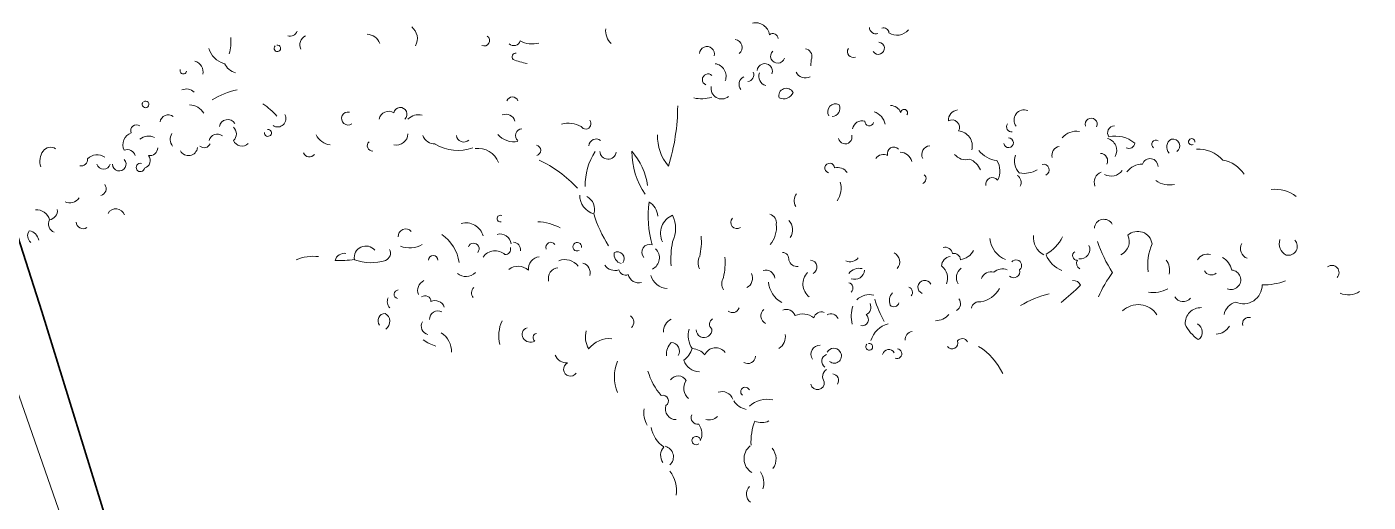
# Model space of a CAD drawing. Header units: millimetres. Extents: x 563604 to 809435, y 2337 to 1331933.
# Drawn here: x 727028 to 728950, y 1280271 to 1280952 of the extents above; entities that cross this region are included whole.
import ezdxf

# ---------------------------------------------------------------- set-up
doc = ezdxf.new("R2010")
doc.units = ezdxf.units.MM
for name, color, linetype, lineweight in [('DM CAI-1', 9, 'Continuous', 35), ('ks_caytram-1', 253, 'Continuous', 9), ('MUONG DAT-1', 253, 'Continuous', 9), ('NCV_TKCS_HIEN TRANG_251226_dwg-1', 253, 'Continuous', 9)]:
    doc.layers.add(name, color=color, linetype=linetype, lineweight=lineweight)

# ---------------------------------------------------------------- blocks, each defined once
blk = doc.blocks.new('NCV_TKCS_HIEN TRANG_251226_dwg_CX-2645538-TỔNG THỂ_HIỆN TRẠNG KHU ĐẤT')
at = {"layer": 'ks_caytram-1'}
for centre, radius, start, end in [((723834.1, 1293732.8), 21.5, 332.3011, 51.5061), ((724149.5, 1293743.8), 24.2, 172.5081, 228.2111), ((724339.8, 1293735.2), 20.5, 9.4681, 102.2296), ((724512.6, 1293749.3), 9.62, 181.9831, 286.2331), ((724523.6, 1293741.1), 7.3, 0.6421, 112.2481), ((724542.5, 1293758.4), 20.7, 236.0781, 322.3731), ((723522.5, 1293728.8), 66.1, 344.4331, 4.9561), ((723673.2, 1293747), 10.6, 251.7001, 341.7001), ((723700.9, 1293724.4), 13.6, 113.1691, 208.2211), ((723781.8, 1293718.1), 21.5, 21.936, 84.5938), ((723951.2, 1293730.2), 7.8, 245.7841, 53.9721), ((723993.5, 1293732.4), 9.52, 227.4011, 344.7601), ((724020, 1293759.7), 34.4, 239.8871, 286.1331), ((724309.5, 1293720.5), 11.3, 308.493, 82.8254), ((724364.8, 1293732.7), 7.54, 2.2451, 129.1355), ((724515.9, 1293719.1), 8.67, 213.313, 86.4434), ((723586.5, 1293727), 30.5, 195.6471, 254.6221), ((723655.2, 1293719), 4.61, 132.4121, 100.9948), ((723996.6, 1293706.8), 5.3, 83.2241, 223.9161), ((724270.4, 1293710.8), 10.8, 346.1691, 176.155), ((724371.6, 1293707.9), 10.1, 134.2401, 344.1031), ((724409.6, 1293707.6), 11.1, 347.493, 80.1573), ((724480, 1293714.3), 8.38, 148.1721, 290.6781), ((723520.3, 1293687.1), 4.62, 161.3341, 350.8611), ((723532.4, 1293685.3), 16.3, 347.96, 73.241), ((723600.9, 1293706.8), 23.3, 203.2691, 255.7981), ((724029.5, 1293797.5), 101.4, 248.7051, 260.5171), ((724279.7, 1293679.1), 18.1, 338.604, 82.825), ((724353.2, 1293686.4), 10.9, 340.5641, 175.9282), ((724459, 1293695.8), 39.7, 166.2951, 182.5551), ((724272, 1293674.3), 8.16, 46.9831, 245.9071), ((724327.8, 1293667.6), 11.5, 112.9691, 219.2291), ((724328, 1293681), 9.53, 275.4181, 24.3421), ((724358, 1293678.8), 13.3, 158.0881, 255.3121), ((724411.3, 1293691.2), 14.6, 204.9921, 298.4081), ((723524.6, 1293644.5), 16.4, 45.8251, 113.2053), ((723624.7, 1293542.2), 120.7, 103.0482, 121.4407), ((723991.8, 1293641.2), 8.26, 18.9571, 161.3135), ((724262.2, 1293696.3), 49.4, 257.5571, 287.6941), ((724291.4, 1293661.8), 15.2, 169.2841, 309.8271), ((724384.1, 1293651.1), 10.8, 27.1981, 195.5731), ((724380.1, 1293661.2), 14.6, 243.6401, 339.1321), ((723466.3, 1293638.8), 4.77, 144.6631, 125.6069), ((723528.1, 1293613.4), 24.9, 30.525, 86.8874), ((723564, 1293539.8), 122.2, 42.1851, 54.8191), ((723814.4, 1293615.3), 13.7, 56.0801, 169.8573), ((723831.3, 1293624.9), 9.48, 312.0871, 168.6928), ((723933.4, 1293637.9), 295.1, 342.7961, 359.7581), ((724454.4, 1293628.6), 11, 61.6701, 212.8431), ((724449.1, 1293633.2), 11.7, 272.8621, 25.4811), ((724533, 1293621.2), 16.1, 22.249, 88.6287), ((724552.8, 1293626.8), 4.91, 325.8441, 173.3167), ((724631.3, 1293615.8), 15.2, 97.0231, 182.0441), ((724724.6, 1293616.6), 14.4, 68.1961, 218.3341), ((723453.1, 1293601.5), 8.15, 52.6141, 206.2361), ((723498.9, 1293611.8), 12, 54.0741, 170.9566), ((723584, 1293605), 12.2, 33.0461, 169.844), ((723655.5, 1293618.3), 11.8, 236.3381, 29.9811), ((723756.4, 1293618.6), 9.34, 77.6191, 305.2721), ((723857.3, 1293602.5), 21.6, 76.7431, 134.5747), ((723982.3, 1293611.5), 13.3, 14.7561, 112.3841), ((724072.2, 1293575.6), 36.3, 60.5251, 106.0596), ((724096.7, 1293611.2), 7.63, 210.8371, 41.4881), ((724492.8, 1293601.2), 14.2, 74.4511, 169.8306), ((724502.8, 1293614.5), 6.28, 175.9451, 343.7141), ((724502.2, 1293605.7), 23.9, 11.576, 71.066), ((724621.5, 1293606.1), 10.6, 329.7911, 120.4777), ((724706.5, 1293606.6), 6.96, 141.8161, 280.3821), ((724820.7, 1293610.6), 8.49, 333.4901, 198.6091), ((723451.2, 1293581.4), 17.4, 108.2631, 207.5091), ((723470.3, 1293574.6), 18.9, 61.8141, 130.4747), ((723517.6, 1293588.9), 15.9, 149.5681, 217.8561), ((723569.1, 1293584.3), 12, 52.2471, 166.9028), ((723584.2, 1293596.6), 12.3, 309.8431, 50.4271), ((723641.6, 1293598), 4.93, 175.0231, 95.2473), ((723735, 1293608.1), 27.7, 207.7331, 260.8631), ((723825.4, 1293597.4), 16.8, 258.7301, 357.2911), ((723880.7, 1293600.5), 18.3, 199.3541, 271.8991), ((723922, 1293595.5), 10.6, 185.1391, 314.0191), ((723994, 1293616.5), 31.2, 221.5791, 280.5051), ((724005.7, 1293594.3), 9.46, 92.6721, 230.7291), ((724262.9, 1293592.5), 63.3, 177.4871, 221.3641), ((724468.3, 1293592), 9.76, 190.4021, 16.3491), ((724628.8, 1293579.3), 21.6, 345.811, 85.0816), ((724702.3, 1293583.9), 6.91, 187.7141, 91.3549), ((724799.2, 1293574.4), 26, 79.9871, 140.2496), ((724853.9, 1293598.2), 9.72, 89.5281, 217.6121), ((724855.8, 1293551), 42.4, 49.9431, 103.0731), ((723339.5, 1293557.6), 24.6, 144.2181, 198.9901), ((723330.2, 1293565), 12.6, 54.7131, 146.7966), ((723440.3, 1293562.7), 11.5, 14.1711, 112.9683), ((723472.2, 1293577.1), 11.6, 261.1561, 358.7251), ((723527.7, 1293578.8), 13.2, 209.0241, 351.8561), ((723550.2, 1293585.9), 9.06, 227.8121, 338.4471), ((723604.3, 1293592.6), 13.4, 204.0851, 312.4081), ((723791.6, 1293579.7), 7.72, 132.7251, 272.7861), ((723913.8, 1293635.6), 62.6, 238.6701, 289.7071), ((723942.7, 1293544.9), 31, 20.1421, 98.2004), ((724024.8, 1293573.1), 7.45, 283.1301, 77.14), ((724185.4, 1293522.9), 89.5, 147.0241, 181.0191), ((724111.7, 1293579.1), 10.3, 51.7281, 178.5741), ((724128.8, 1293572.2), 11.8, 182.7731, 352.0441), ((724269.2, 1293571.2), 106.4, 179.7311, 214.8911), ((724092.5, 1293509.9), 93.6, 7.8291, 41.3291), ((724538, 1293568.4), 9.29, 44.1441, 195.6151), ((724590.4, 1293567.1), 12.4, 94.6981, 206.8561), ((724691.6, 1293599.5), 41.6, 219.8651, 261.4531), ((724777.4, 1293566), 13, 101.6811, 193.1171), ((724839.6, 1293572.9), 17.7, 331.509, 75.759), ((724874.7, 1293584.2), 8.41, 242.4351, 355.0551), ((724913.4, 1293581.8), 6.04, 57.8871, 235.0011), ((724941.8, 1293577.8), 13, 118.7851, 222.5601), ((724937.7, 1293579.4), 9.95, 305.2981, 102.2308), ((724964.6, 1293585.3), 4.5, 353.0061, 299.8761), ((724973.7, 1293526.3), 48.5, 42.7091, 92.8015), ((723373.6, 1293560.4), 9.69, 261.2661, 2.9781), ((723397, 1293547.3), 19.3, 55.6301, 135.0282), ((723406.2, 1293556.3), 10, 198.5701, 341.7001), ((723428.7, 1293553.3), 9.69, 180.4691, 43.4051), ((723458.9, 1293548.6), 6.02, 75.8151, 351.8371), ((723461.9, 1293558.4), 11.1, 285.5041, 40.0571), ((723701, 1293572.4), 8.88, 199.1791, 324.8301), ((723955.1, 1293399.3), 176.5, 42.7391, 64.9221), ((724446.2, 1293547.8), 6.96, 0.3161, 253.6921), ((724523.2, 1293554.4), 12.9, 62.6721, 147.4608), ((724546.7, 1293552.9), 17.5, 13.6, 89.3503), ((724640.7, 1293579.8), 20.1, 218.9191, 286.2991), ((724636.8, 1293535.3), 27, 20.954, 69.316), ((724663.1, 1293543.5), 26.9, 331.0821, 33.7701), ((724735.8, 1293558), 25, 160.6401, 224.1591), ((724752, 1293544.8), 8.39, 297.9191, 101.6587), ((724833.6, 1293558.2), 10.6, 331.885, 87.8742), ((724894, 1293526.1), 27.3, 89.4384, 143.9613), ((724905.2, 1293549.7), 11.5, 1.6131, 161.597), ((725001.1, 1293513.9), 46, 33.2461, 79.643), ((724457.7, 1293532.6), 15.9, 32.7101, 106.4494), ((724577, 1293532.6), 7.19, 289.5911, 50.0681), ((724679.2, 1293524.7), 9.48, 37.8901, 192.4121), ((724708.6, 1293527.1), 11.8, 332.4121, 59.7481), ((724724.5, 1293578.2), 38.1, 260.0181, 299.9841), ((724840.7, 1293527.5), 15.6, 111.1731, 201.1731), ((724849.3, 1293555.9), 19.7, 240.5911, 324.2081), ((723399.9, 1293518.2), 9.99, 284.3151, 36.6461), ((724433, 1293518.6), 29.5, 323.2891, 18.0561), ((724932.8, 1293556.7), 33.2, 233.9951, 282.7381), ((725084.8, 1293469.8), 47.5, 51.4381, 97.4153), ((723357.7, 1293514.3), 16.3, 245.9651, 325.3531), ((724116.1, 1293509.1), 28, 180.2031, 253.8061), ((724089.5, 1293488.9), 19.9, 340.5231, 64.2451), ((724331.4, 1293479.1), 145.3, 172.0571, 196.5331), ((724175, 1293477.6), 24.9, 3.3841, 59.7461), ((724411.1, 1293501.1), 15.9, 142.2011, 210.9171), ((723309.9, 1293468.7), 19.5, 14.7971, 93.7987), ((723326.8, 1293486.7), 13.2, 278.6081, 6.5251), ((723423.8, 1293476.7), 12.8, 17.9991, 151.3907), ((723974.5, 1293475.4), 4.75, 64.5741, 281.4431), ((724282.5, 1293535.7), 182.3, 197.0421, 212.9551), ((724232.2, 1293454.3), 28.3, 113.2281, 205.1931), ((724182.9, 1293461.2), 42.6, 333.6961, 26.5741), ((724313.2, 1293469.8), 8.75, 134.7041, 305.1771), ((724356.8, 1293469.3), 13, 350.805, 72.68), ((723309.7, 1293450.8), 12.3, 144.2491, 231.2101), ((723297.5, 1293442.3), 15.9, 8.479, 81.791), ((723340.2, 1293467.8), 12.9, 152.7951, 248.5861), ((723376.8, 1293471), 10.1, 183.3161, 303.8261), ((723838.9, 1293449.7), 10.9, 42.3501, 182.6811), ((723925.2, 1293443.8), 25.5, 15.3871, 105.3932), ((724025.9, 1293399.7), 71.2, 61.069, 88.3567), ((724332.3, 1293462.7), 37.6, 319.1871, 6.8781), ((724374.2, 1293459.2), 19, 324.8551, 45.8041), ((724838.9, 1293460.7), 13.7, 28.6241, 176.1748), ((724887.3, 1293436.2), 20.9, 9.0491, 132.1474), ((723844.5, 1293471.9), 38.4, 250.1451, 298.2961), ((723857.5, 1293404.7), 58.3, 7.7271, 55.4031), ((723936.1, 1293432.3), 7.9, 318.8261, 160.9309), ((723974, 1293437.2), 16.2, 8.1831, 104.7073), ((723992, 1293430.4), 11.4, 355.474, 83.3754), ((724046.8, 1293434.5), 7.04, 35.2661, 202.2261), ((724084.5, 1293435.2), 6.1, 350.5221, 296.0121), ((724188.2, 1293427.3), 11.2, 69.2981, 221.9561), ((724350.2, 1293416.9), 131.5, 168.8641, 184.0231), ((724166.6, 1293442.8), 95.8, 346.9901, 4.4831), ((724711.7, 1293450.1), 36.1, 185.3771, 247.9511), ((724766.4, 1293448.3), 28.4, 173.9201, 241.3001), ((724730.8, 1293472.1), 53.8, 298.0711, 334.8631), ((724805.3, 1293431.3), 13.5, 260.2671, 25.1921), ((725021.9, 1293507), 202.6, 198.5331, 212.5521), ((724853.9, 1293442.8), 21.3, 296.2201, 24.4531), ((724977.6, 1293409.5), 75.8, 156.7041, 187.7521), ((725049.2, 1293432.4), 14.7, 150.1661, 250.5551), ((725108.2, 1293439.4), 18.2, 160.4541, 243.4201), ((725103.1, 1293435.6), 12.8, 256.2521, 43.8821), ((723706.6, 1293357.7), 63.7, 83.1211, 112.8558), ((723751.2, 1293411.7), 14, 81.3964, 164.3433), ((723781.8, 1293419.7), 16.5, 39.1111, 190.7101), ((723805.9, 1293426), 11.2, 292.5071, 28.4551), ((723878.4, 1293415.8), 6.7, 0.1351, 180.1351), ((723966.9, 1293409), 20.5, 46.3001, 146.1997), ((723981.3, 1293431.7), 7.87, 268.2891, 16.2341), ((724031.6, 1293403.6), 17.1, 94.6801, 186.6451), ((724151.6, 1293424.6), 14.3, 172.3771, 253.3621), ((724142.2, 1293418.1), 9.67, 320.8461, 119.8976), ((724184.5, 1293419.2), 17.8, 295.7551, 47.0231), ((724276.8, 1293412.4), 19.1, 152.2601, 208.0101), ((724200.6, 1293412.7), 95.8, 346.9901, 4.4831), ((724378, 1293417.3), 9.7, 351.305, 86.284), ((724475.3, 1293428.2), 14.6, 245.0411, 323.3021), ((724532.2, 1293413.4), 14.3, 318.4911, 64.3991), ((724619.9, 1293407.6), 13.4, 94.7451, 180.5031), ((724611.1, 1293423.3), 11.2, 10.4131, 102.477), ((724624.1, 1293416.4), 9.23, 0.6831, 102.2685), ((724629.5, 1293441.9), 25.7, 278.4521, 332.2531), ((724794.1, 1293439.2), 41.2, 202.5681, 247.7021), ((724800.6, 1293422.3), 6.55, 119.0971, 271.6831), ((724987.3, 1293407.9), 16.7, 74.6401, 150.3905), ((724996, 1293396.2), 26.6, 12.1531, 61.8561), ((723744.5, 1293584.1), 168.7, 267.6761, 277.1741), ((723789.3, 1293478.2), 66, 248.9101, 288.4961), ((723925.2, 1293411.4), 19, 230.0071, 315.2431), ((724000, 1293385.3), 21.9, 48.1211, 127.5666), ((724058.7, 1293389.7), 15.5, 96.1861, 193.6491), ((724066.9, 1293392.2), 24.5, 38.2021, 110.7842), ((724088, 1293397.4), 15.2, 347.237, 71.748), ((724139.1, 1293420.3), 19.1, 218.0101, 285.3901), ((724153.7, 1293404.2), 9.75, 193.3761, 293.7651), ((724354.5, 1293388.6), 13.2, 6.7231, 106.168), ((724399.3, 1293418.9), 12, 194.4691, 278.4211), ((724431, 1293381.8), 23.2, 135.4601, 232.1931), ((724418.1, 1293406), 9.96, 294.764, 85.5224), ((724488.2, 1293386.2), 18.1, 75.8851, 143.2654), ((724482, 1293402.4), 14, 249.3841, 356.6971), ((724593, 1293390.2), 22, 337.6371, 51.8761), ((724644.6, 1293390.6), 17, 126.7251, 210.9251), ((724676.9, 1293385.3), 14.1, 71.7001, 161.7002), ((724693.7, 1293384.6), 18.8, 69.2211, 131.0651), ((724709.8, 1293399.5), 8.79, 225.7791, 17.7061), ((724713.2, 1293408.3), 7.93, 309.6561, 140.6137), ((724808.7, 1293411.3), 9, 150.3891, 240.3891), ((724979.8, 1293300.6), 161.4, 142.8686, 157.1186), ((724907.6, 1293400.9), 25.5, 348.8381, 36.4901), ((724992.7, 1293406.1), 11.3, 209.5651, 308.0851), ((725020.9, 1293387.8), 14, 246.791, 85.4058), ((725165.4, 1293398.2), 10.3, 315.6691, 125.803), ((723871.3, 1293372.7), 15.3, 114.2321, 203.5371), ((724172.5, 1293398.8), 15.3, 193.4491, 285.8891), ((724215.2, 1293401.4), 26.2, 195.9551, 266.3321), ((724310.8, 1293382.2), 19.1, 152.2601, 208.0101), ((724320.4, 1293390.1), 15.2, 297.4841, 25.9151), ((724394.3, 1293387.2), 35.8, 184.3131, 242.3151), ((724471.6, 1293376), 7.94, 313.702, 74.641), ((724582.3, 1293377.3), 9.71, 27.0351, 248.2141), ((724548.1, 1293642.9), 367.8, 308.5841, 314.3811), ((724795.3, 1293375.9), 10.9, 22.3611, 95.9808), ((725038.8, 1293380.3), 26.8, 245.3881, 0.6931), ((725067.9, 1293468.9), 88.3, 268.5031, 290.6911), ((723825.6, 1293356.5), 13.1, 154.8431, 222.9181), ((723828.6, 1293367), 6.24, 93.8561, 256.0261), ((723866.7, 1293356.5), 8.44, 0.9781, 126.1625), ((723944.1, 1293369), 10.9, 133.9731, 217.5011), ((724503.4, 1293340), 26.6, 76.7791, 134.0004), ((724689.7, 1293415.9), 187.5, 197.2511, 207.9771), ((724548, 1293357.9), 16.4, 135.8251, 203.2051), ((724556.8, 1293369.8), 7.96, 322.26, 68.52), ((724622, 1293353.7), 11.5, 300.8741, 36.7761), ((724656.7, 1293392.7), 36.9, 279.0551, 331.8371), ((724793, 1293229.5), 141.9, 103.1637, 121.2426), ((724909.7, 1293414.5), 44.8, 260.8451, 297.6061), ((724952.5, 1293370.2), 13.7, 209.1201, 319.7301), ((725188.9, 1293397.7), 31.3, 248.1441, 301.2741), ((723885.3, 1293331.1), 12.3, 63.2941, 180.9881), ((723881.2, 1293344.3), 13.7, 19.1651, 116.3442), ((724307, 1293350.6), 9.79, 229.9421, 342.2191), ((724359.6, 1293336.1), 12, 129.0631, 243.8871), ((724383.9, 1293331.6), 13.8, 21.5051, 111.5055), ((724434.2, 1293331), 10.9, 69.0361, 167.834), ((724526.7, 1293335.4), 49.6, 162.6291, 192.6601), ((724494.2, 1293348.3), 11.1, 292.0271, 28.9361), ((724538.2, 1293356.3), 7.16, 222.5691, 348.2091), ((724660.1, 1293345.3), 11.2, 77.7931, 169.8572), ((724888.1, 1293320.6), 31.8, 32.7131, 134.5902), ((724978.1, 1293325.1), 22.9, 88.8181, 181.4531), ((725033.5, 1293333.8), 22.9, 104.6317, 169.3335), ((723809.6, 1293329.4), 10.3, 91.6711, 218.5641), ((723802.8, 1293328.2), 13.3, 305.4681, 60.5261), ((723873.1, 1293321.4), 11.9, 148.8281, 258.6991), ((724024.7, 1293307.3), 52.5, 155.7191, 193.1301), ((724154.7, 1293327.2), 10.9, 313.6491, 54.2511), ((724228.7, 1293313.4), 20.6, 117.3611, 181.9771), ((724282.6, 1293324.3), 8.69, 118.8481, 232.6251), ((724407.5, 1293313.6), 25.4, 50.9281, 115.0928), ((724447.9, 1293328.2), 11, 21.7491, 119.2121), ((724492.7, 1293331), 8.96, 256.2231, 50.9171), ((724538.7, 1293290.7), 35.1, 104.839, 162.767), ((724597.3, 1293354.7), 25.5, 270.9951, 319.6771), ((725007.2, 1293349.7), 57.9, 205.8231, 235.1761), ((724966.5, 1293313), 13.3, 305.4681, 60.5261), ((724998.5, 1293334), 23.9, 273.1631, 328.0391), ((725046.4, 1293325.1), 8.95, 73.2071, 197.0621), ((723873.1, 1293285.5), 31.3, 357.4301, 57.7881), ((724015.4, 1293309.6), 9.78, 106.3901, 211.8041), ((724017.9, 1293311.4), 12.9, 212.8301, 297.5771), ((724027.7, 1293305), 6.37, 105.3891, 232.2591), ((724128.7, 1293305.8), 32.4, 164.0131, 211.1201), ((724131, 1293265.6), 38.1, 84.948, 142.1796), ((724276, 1293308), 32.5, 163.4241, 215.0261), ((724266.2, 1293316.2), 11.2, 180.0131, 5.9811), ((724363.7, 1293305.9), 19, 300.6971, 11.6481), ((724565.6, 1293302.3), 11.4, 96.5361, 185.1561), ((724636, 1293294.9), 8.75, 29.4271, 142.0466), ((723895.3, 1293342.2), 51, 232.2671, 254.8731), ((724235.7, 1293281.8), 23.2, 135.0291, 186.3601), ((724218, 1293285.4), 12.9, 331.722, 84.3421), ((724213.9, 1293302.4), 37.8, 307.9361, 339.8271), ((724247.8, 1293263.7), 25.7, 40.736, 86.4036), ((724282.9, 1293273.6), 17, 37.2471, 156.1875), ((724432.2, 1293281.3), 12.9, 88.3571, 213.8031), ((724452, 1293279.4), 10.5, 34.9121, 152.5107), ((724452.7, 1293278.7), 10.3, 229.7031, 40.5681), ((724502.8, 1293291.9), 4.82, 131.7211, 101.673), ((724530.8, 1293279), 9.05, 28.7671, 166.6917), ((724542.5, 1293282), 6.98, 247.6001, 84.597), ((724621.4, 1293297.3), 8.31, 215.8361, 21.0361), ((724613.5, 1293216.9), 88.4, 24.4961, 58.8371), ((724069.5, 1293286.7), 17.9, 202.0031, 274.2561), ((724074.9, 1293259.8), 9.89, 114.3321, 326.4111), ((724195.9, 1293249), 58.1, 157.5151, 202.7551), ((724260.8, 1293280.9), 25, 199.3821, 267.1481), ((724328.8, 1293279.1), 11.2, 240.2131, 356.2021), ((724444.7, 1293271.4), 9.99, 108.7171, 237.3021), ((724272.2, 1293281.9), 89.9, 196.1861, 221.5641), ((724229.1, 1293237.1), 13.2, 29.1381, 145.4061), ((724448.6, 1293249.1), 12.6, 123.4731, 215.5571), ((724449.9, 1293243.9), 9.12, 323.702, 86.1198), ((724256.7, 1293232.6), 19.5, 145.8601, 229.2741), ((724292, 1293211.2), 16.6, 19.9251, 109.6519), ((724325.3, 1293227.5), 6.51, 25.8071, 230.2121), ((724428.8, 1293240.2), 9.64, 190.9281, 9.3581), ((724207.1, 1293214.4), 8.11, 304.4321, 105.3888), ((724226.1, 1293202.9), 15.2, 161.5541, 270.3921), ((724331.2, 1293228.2), 26.2, 211.1821, 260.0701), ((724356.4, 1293180), 36.8, 76.9941, 133.1391), ((724215, 1293197.7), 35.1, 171.0131, 210.8261), ((724257.3, 1293190.6), 9.61, 156.3181, 277.6911), ((724273.1, 1293204.7), 17.5, 255.3211, 314.8111), ((724234.9, 1293185.3), 45.3, 191.2811, 234.2271), ((724241, 1293167.5), 22.2, 333.5931, 37.5581), ((724422.5, 1293154.7), 89.1, 159.6171, 182.3271), ((724349, 1293207.2), 23.7, 245.0771, 295.1931), ((724222, 1293136.7), 18, 138.9331, 215.6131), ((724206.6, 1293134.4), 15.8, 313.226, 75.116), ((724254.9, 1293157.8), 6.01, 358.1311, 309.0051), ((724346.4, 1293131.8), 23, 127.6711, 239.3331), ((724345.8, 1293131.4), 23.5, 324.1971, 40.4781), ((724177.9, 1293085.2), 48.9, 353.1651, 36.0461), ((724322.6, 1293097.2), 29.1, 342.7231, 33.0781), ((724341.9, 1293081.2), 15, 134.6311, 231.3641)]:
    blk.add_arc(centre, radius, start, end, dxfattribs=at)
blk = doc.blocks.new('NCV_TKCS_HIEN TRANG_251226_dwg-1595164-TỔNG THỂ_HIỆN TRẠNG KHU ĐẤT')
at = {"layer": 'DM CAI-1', "flags": 128}
blk.add_lwpolyline([(727149.7, 1280221.7), (727049.9, 1280544.2), (726923.1, 1280937.8)], dxfattribs=at)
at = {"layer": 'MUONG DAT-1', "flags": 128}
blk.add_lwpolyline([(752286.9, 1199548), (747733.3, 1213433.3), (740799, 1236446.8), (737239.8, 1247927.9), (731715.3, 1265616), (728295.2, 1276774.1), (725536.1, 1284652.1), (720895.6, 1301124.3), (717081.2, 1300936.3), (710093.2, 1307531.3), (707990.2, 1306468.1), (691820.2, 1300720.9), (687515.8, 1297110), (687945.7, 1294643.5), (696311.8, 1277455.4), (695625.2, 1272682.1)], dxfattribs=at)
blk.add_blockref('NCV_TKCS_HIEN TRANG_251226_dwg_CX-2645538-TỔNG THỂ_HIỆN TRẠNG KHU ĐẤT', (3732.1, -12798.3))

msp = doc.modelspace()

# ---------------------------------------------------------------- block references
at = {"layer": 'NCV_TKCS_HIEN TRANG_251226_dwg-1'}
msp.add_blockref('NCV_TKCS_HIEN TRANG_251226_dwg-1595164-TỔNG THỂ_HIỆN TRẠNG KHU ĐẤT', (0, 0), dxfattribs=at)

doc.saveas('drawing.dxf')
